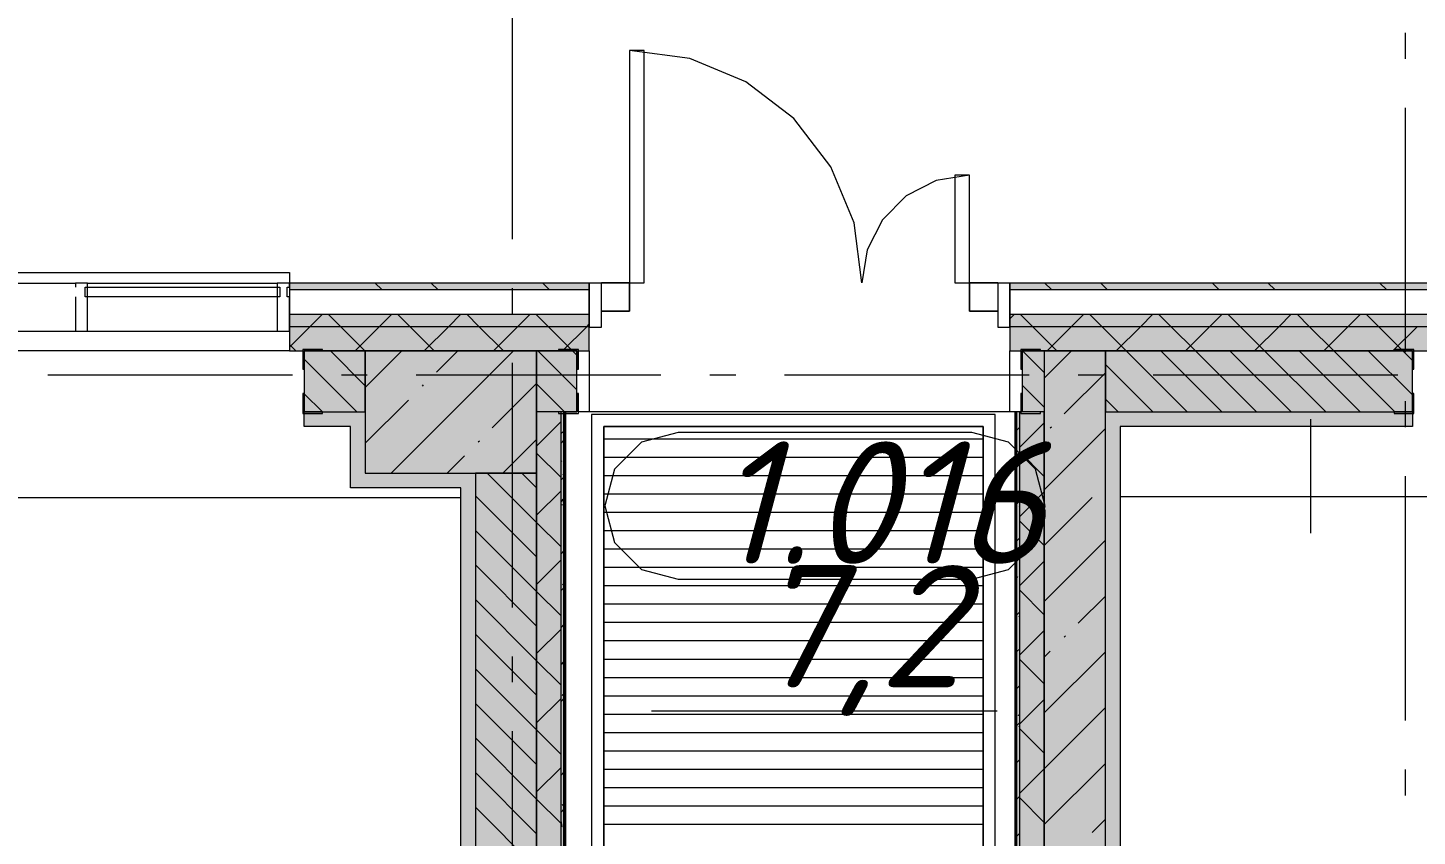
# Model space of a CAD drawing. Header units: millimetres. Extents: x -537608 to 253996, y -217170 to 186033.
# Drawn here: x -335456 to -329776, y -126384 to -123079 of the extents above; entities that cross this region are included whole.
import ezdxf

# ---------------------------------------------------------------- set-up
doc = ezdxf.new("R2010")
doc.units = ezdxf.units.MM
doc.layers.add('PDF _Геометрия', color=7, linetype='Continuous')
doc.layers.add('PDF _Текст', color=7, linetype='Continuous')
doc.layers.add('PDF _Сплошная заливка', color=7, linetype='Continuous', true_color=0xffffff)
doc.styles.add('PDF ISOCPEUR Italic', font='isocpeui.ttf')

msp = doc.modelspace()

# ---------------------------------------------------------------- hatches: boundary and pattern name
at = {"layer": 'PDF _Сплошная заливка', "transparency": 33554559}
h = msp.add_hatch(color=256, dxfattribs=at)
h.paths.add_polyline_path([(-333500.6785, -124149.6224), (-333373.1891, -124149.6224), (-333373.1891, -124122.6244), (-334386.1887, -124122.6244), (-334386.1887, -124149.6224), (-333922.3131, -124149.6224)], flags=0)
h.paths.add_polyline_path([(-340186.1972, -124149.6224), (-338986.1919, -124149.6224), (-338986.1919, -124122.6244), (-340186.1972, -124122.6244)], flags=0)
h.paths.add_polyline_path([(-336873.7558, -124149.6224), (-336086.1877, -124149.6224), (-336086.1877, -124122.6244), (-337286.193, -124122.6244), (-337286.193, -124149.6224)], flags=0)
h.paths.add_polyline_path([(-341933.3717, -124149.6224), (-341886.1961, -124149.6224), (-341886.1961, -124122.6244), (-342886.1919, -124122.6244), (-342886.1919, -124149.6224), (-342355.0063, -124149.6224)], flags=0)
h.paths.add_polyline_path([(-344884.8143, -124149.6224), (-344176.1907, -124149.6224), (-344176.1907, -124122.6244), (-345214.6986, -124122.6244), (-345214.6986, -124149.6224)], flags=0)
h.paths.add_polyline_path([(-346504.6974, -124149.6224), (-346504.6974, -124122.6244), (-356396.1983, -124122.6244), (-356396.1983, -124149.6224), (-346571.3529, -124149.6224)], flags=0)
h.paths.add_polyline_path([(-360416.204, -124149.6224), (-360416.204, -124122.6244), (-368503.2016, -124122.6244), (-368503.2016, -124149.6224), (-360906.9313, -124149.6224)], flags=0)
h = msp.add_hatch(color=256, dxfattribs=at)
h.paths.add_polyline_path([(-276766.1698, -124149.6224), (-276766.1698, -124122.6244), (-280081.5092, -124122.6244), (-280081.5092, -124149.6224), (-277423.2667, -124149.6224)], flags=0)
h.paths.add_polyline_path([(-281781.5102, -124149.6224), (-281781.5102, -124122.6244), (-282976.5099, -124122.6244), (-282976.5099, -124149.6224), (-282061.2479, -124149.6224)], flags=0)
h.paths.add_polyline_path([(-284676.511, -124149.6224), (-284676.511, -124122.6244), (-288766.5135, -124122.6244), (-288766.5135, -124149.6224), (-285012.6906, -124149.6224)], flags=0)
h.paths.add_polyline_path([(-290466.5125, -124149.6224), (-290466.5125, -124122.6244), (-317511.9667, -124122.6244), (-317511.9667, -124149.6224), (-290493.9411, -124149.6224)], flags=0)
h.paths.add_polyline_path([(-320851.6344, -124149.6224), (-319211.9699, -124149.6224), (-319211.9699, -124122.6244), (-321036.1857, -124122.6244), (-321036.1857, -124149.6224)], flags=0)
h.paths.add_polyline_path([(-322959.8077, -124149.6224), (-322736.1846, -124149.6224), (-322736.1846, -124122.6244), (-324536.1883, -124122.6244), (-324536.1883, -124149.6224), (-323803.077, -124149.6224)], flags=0)
h.paths.add_polyline_path([(-326236.1872, -124149.6224), (-326236.1872, -124122.6244), (-328036.1908, -124122.6244), (-328036.1908, -124149.6224), (-326332.885, -124149.6224)], flags=0)
h.paths.add_polyline_path([(-331441.1878, -124149.6224), (-329736.1897, -124149.6224), (-329736.1897, -124122.6244), (-331441.1878, -124122.6244)], flags=0)
h.paths.add_polyline_path([(-333161.192, -124149.6224), (-333161.192, -124122.6244), (-333373.1891, -124122.6244), (-333373.1891, -124149.6224)], flags=0)
h = msp.add_hatch(color=256, dxfattribs=at)
h.paths.add_polyline_path([(-333500.6785, -124299.6231), (-333373.1891, -124299.6231), (-333373.1891, -124249.6228), (-334386.1887, -124249.6228), (-334386.1887, -124299.6231), (-333922.3131, -124299.6231)], flags=0)
h.paths.add_polyline_path([(-336086.1877, -124299.6231), (-336086.1877, -124249.6228), (-337286.193, -124249.6228), (-337286.193, -124299.6231), (-336452.1211, -124299.6231)], flags=0)
h.paths.add_polyline_path([(-338986.1919, -124299.6231), (-338986.1919, -124249.6228), (-340186.1972, -124249.6228), (-340186.1972, -124299.6231), (-339825.1984, -124299.6231)], flags=0)
h.paths.add_polyline_path([(-341933.3717, -124299.6231), (-341886.1961, -124299.6231), (-341886.1961, -124249.6228), (-342886.1919, -124249.6228), (-342886.1919, -124299.6231), (-342355.0063, -124299.6231)], flags=0)
h.paths.add_polyline_path([(-344884.8143, -124299.6231), (-344176.1907, -124299.6231), (-344176.1907, -124249.6228), (-345214.6986, -124249.6228), (-345214.6986, -124299.6231)], flags=0)
h.paths.add_polyline_path([(-346571.3529, -124299.6231), (-346504.6974, -124299.6231), (-346504.6974, -124249.6228), (-356396.1983, -124249.6228), (-356396.1983, -124299.6231), (-347414.6222, -124299.6231)], flags=0)
h.paths.add_polyline_path([(-360906.9313, -124299.6231), (-360416.204, -124299.6231), (-360416.204, -124249.6228), (-368376.2031, -124249.6228), (-368376.2031, -124299.6231), (-361750.2006, -124299.6231)], flags=0)
h = msp.add_hatch(color=256, dxfattribs=at)
h.paths.add_polyline_path([(-277423.2667, -124299.6231), (-276766.1698, -124299.6231), (-276766.1698, -124249.6228), (-280081.5092, -124249.6228), (-280081.5092, -124299.6231), (-278266.536, -124299.6231)], flags=0)
h.paths.add_polyline_path([(-281781.5102, -124299.6231), (-281781.5102, -124249.6228), (-282976.5099, -124249.6228), (-282976.5099, -124299.6231), (-282061.2479, -124299.6231)], flags=0)
h.paths.add_polyline_path([(-284676.511, -124299.6231), (-284676.511, -124249.6228), (-288766.5135, -124249.6228), (-288766.5135, -124299.6231), (-285012.6906, -124299.6231)], flags=0)
h.paths.add_polyline_path([(-290493.9411, -124299.6231), (-290466.5125, -124299.6231), (-290466.5125, -124249.6228), (-317511.9667, -124249.6228), (-317511.9667, -124299.6231), (-290915.5758, -124299.6231)], flags=0)
h.paths.add_polyline_path([(-319211.9699, -124299.6231), (-319211.9699, -124249.6228), (-321036.1857, -124249.6228), (-321036.1857, -124299.6231), (-319586.7304, -124299.6231)], flags=0)
h.paths.add_polyline_path([(-326236.1872, -124299.6231), (-326236.1872, -124249.6228), (-328036.1908, -124249.6228), (-328036.1908, -124299.6231), (-326332.885, -124299.6231)], flags=0)
h.paths.add_polyline_path([(-322959.8077, -124299.6231), (-322736.1846, -124299.6231), (-322736.1846, -124249.6228), (-324536.1883, -124249.6228), (-324536.1883, -124299.6231), (-323803.077, -124299.6231)], flags=0)
h.paths.add_polyline_path([(-329736.1897, -124299.6231), (-329736.1897, -124249.6228), (-331441.1878, -124249.6228), (-331441.1878, -124299.6231), (-330127.5969, -124299.6231)], flags=0)
h.paths.add_polyline_path([(-333161.192, -124299.6231), (-333161.192, -124249.6228), (-333373.1891, -124249.6228), (-333373.1891, -124299.6231)], flags=0)
h = msp.add_hatch(color=256, dxfattribs=at)
h.paths.add_polyline_path([(-334343.9478, -124399.6235), (-333373.1891, -124399.6235), (-333373.1891, -124299.6231), (-334386.1887, -124299.6231), (-334386.1887, -124399.6235)], flags=0)
h.paths.add_polyline_path([(-336873.7558, -124399.6235), (-336086.1877, -124399.6235), (-336086.1877, -124299.6231), (-337286.193, -124299.6231), (-337286.193, -124399.6235)], flags=0)
h.paths.add_polyline_path([(-340186.1972, -124399.6235), (-338986.1919, -124399.6235), (-338986.1919, -124299.6231), (-340186.1972, -124299.6231), (-340186.1972, -124381.6032)], flags=0)
h.paths.add_polyline_path([(-342355.0063, -124399.6235), (-341886.1961, -124399.6235), (-341886.1961, -124299.6231), (-342886.1919, -124299.6231), (-342886.1919, -124399.6235)], flags=0)
h.paths.add_polyline_path([(-344884.8143, -124399.6235), (-344176.1907, -124399.6235), (-344176.1907, -124299.6231), (-345214.6986, -124299.6231), (-345214.6986, -124399.6235)], flags=0)
h.paths.add_polyline_path([(-346571.3529, -124399.6235), (-346504.6974, -124399.6235), (-346504.6974, -124299.6231), (-356396.1983, -124299.6231), (-356396.1983, -124399.6235), (-347414.6222, -124399.6235)], flags=0)
h.paths.add_polyline_path([(-360416.204, -124399.6235), (-360416.204, -124299.6231), (-368326.2029, -124299.6231), (-368326.2029, -124399.6235), (-360726.2037, -124399.6235)], flags=0)
h = msp.add_hatch(color=256, dxfattribs=at)
h.paths.add_polyline_path([(-276766.1698, -124399.6235), (-276766.1698, -124299.6231), (-280081.5092, -124299.6231), (-280081.5092, -124399.6235), (-277423.2667, -124399.6235)], flags=0)
h.paths.add_polyline_path([(-282482.8826, -124399.6235), (-281781.5102, -124399.6235), (-281781.5102, -124299.6231), (-282976.5099, -124299.6231), (-282976.5099, -124399.6235), (-282904.5172, -124399.6235)], flags=0)
h.paths.add_polyline_path([(-284676.511, -124399.6235), (-284676.511, -124299.6231), (-288766.5135, -124299.6231), (-288766.5135, -124399.6235), (-285012.6906, -124399.6235)], flags=0)
h.paths.add_polyline_path([(-290466.5125, -124399.6235), (-290466.5125, -124299.6231), (-317511.9667, -124299.6231), (-317511.9667, -124399.6235), (-290493.9411, -124399.6235)], flags=0)
h.paths.add_polyline_path([(-319211.9699, -124399.6235), (-319211.9699, -124299.6231), (-321036.1857, -124299.6231), (-321036.1857, -124399.6235), (-319586.7304, -124399.6235)], flags=0)
h.paths.add_polyline_path([(-323803.077, -124399.6235), (-322736.1846, -124399.6235), (-322736.1846, -124299.6231), (-324536.1883, -124299.6231), (-324536.1883, -124399.6235), (-324224.7117, -124399.6235)], flags=0)
h.paths.add_polyline_path([(-328036.1908, -124399.6235), (-326236.1872, -124399.6235), (-326236.1872, -124299.6231), (-328036.1908, -124299.6231)], flags=0)
h.paths.add_polyline_path([(-329736.1897, -124399.6235), (-329736.1897, -124299.6231), (-331441.1878, -124299.6231), (-331441.1878, -124399.6235), (-330127.5969, -124399.6235)], flags=0)
h.paths.add_polyline_path([(-333161.192, -124399.6235), (-333161.192, -124299.6231), (-333373.1891, -124299.6231), (-333373.1891, -124399.6235)], flags=0)
h = msp.add_hatch(color=256, dxfattribs=at)
h.paths.add_polyline_path([(-333264.1893, -124649.6246), (-333211.1922, -124649.6246), (-333211.1922, -124399.6235), (-333376.1946, -124399.6235), (-333376.1946, -124649.6246), (-333276.1942, -124649.6246)], flags=0)
h.paths.add_polyline_path([(-331301.1941, -124649.6246), (-331301.1941, -124399.6235), (-331391.1876, -124399.6235), (-331391.1876, -124649.6246)], flags=0)
h.paths.add_polyline_path([(-334076.1891, -124649.6246), (-334076.1891, -124399.6235), (-334325.8544, -124399.6235), (-334325.8544, -124649.6246)], flags=0)
h.paths.add_polyline_path([(-337225.85, -124649.6246), (-337126.194, -124649.6246), (-337126.194, -124399.6235), (-337225.85, -124399.6235)], flags=0)
h.paths.add_polyline_path([(-339045.8546, -124649.6246), (-339045.8546, -124399.6235), (-340125.8542, -124399.6235), (-340125.8542, -124649.6246), (-339825.1984, -124649.6246)], flags=0)
h.paths.add_polyline_path([(-336526.1914, -124649.6246), (-336145.8503, -124649.6246), (-336145.8503, -124399.6235), (-336526.1914, -124399.6235)], flags=0)
h.paths.add_polyline_path([(-342016.1915, -124649.6246), (-341945.8588, -124649.6246), (-341945.8588, -124399.6235), (-342016.1915, -124399.6235)], flags=0)
for points in [[(-333376.1946, -124899.6214), (-333376.1946, -124399.6235), (-334076.1891, -124399.6235), (-334076.1891, -124899.6214), (-333922.3131, -124899.6214)], [(-333376.1946, -128084.6251), (-333276.1942, -128084.6251), (-333276.1942, -124649.6246), (-333376.1946, -124649.6246), (-333376.1946, -127591.1851)], [(-333276.1942, -128084.6251), (-333264.1893, -128084.6251), (-333264.1893, -124649.6246), (-333276.1942, -124649.6246), (-333276.1942, -127591.1851)], [(-331413.1908, -128084.6251), (-331401.1859, -128084.6251), (-331401.1859, -124649.6246), (-331413.1908, -124649.6246), (-331413.1908, -125451.4624)], [(-331401.1859, -128084.6251), (-331301.1941, -128084.6251), (-331301.1941, -124649.6246), (-331401.1859, -124649.6246), (-331401.1859, -125451.4624)]]:
    msp.add_hatch(color=256, dxfattribs=at).paths.add_polyline_path(points)
h = msp.add_hatch(color=256, dxfattribs=at)
h.paths.add_polyline_path([(-316226.1833, -124649.6246), (-316226.1833, -124399.6235), (-317451.628, -124399.6235), (-317451.628, -124649.6246), (-316406.1833, -124649.6246)], flags=0)
h.paths.add_polyline_path([(-319876.1866, -124649.6246), (-319876.1866, -124399.6235), (-320036.1856, -124399.6235), (-320036.1856, -124649.6246)], flags=0)
h.paths.add_polyline_path([(-320096.1841, -124649.6246), (-320071.184, -124649.6246), (-320071.184, -124399.6235), (-320975.847, -124399.6235), (-320975.847, -124649.6246), (-320429.9997, -124649.6246)], flags=0)
h.paths.add_polyline_path([(-323876.1871, -124649.6246), (-323526.1855, -124649.6246), (-323526.1855, -124399.6235), (-324475.8495, -124399.6235), (-324475.8495, -124649.6246), (-323896.188, -124649.6246)], flags=0)
h.paths.add_polyline_path([(-322926.1872, -124649.6246), (-322795.8473, -124649.6246), (-322795.8473, -124399.6235), (-322926.1872, -124399.6235)], flags=0)
h.paths.add_polyline_path([(-327126.1885, -124649.6246), (-327126.1885, -124399.6235), (-327278.3206, -124399.6235), (-327278.3206, -124649.6246), (-327176.1543, -124649.6246)], flags=0)
h.paths.add_polyline_path([(-330970.8663, -124649.6246), (-329795.8524, -124649.6246), (-329795.8524, -124399.6235), (-331051.1886, -124399.6235), (-331051.1886, -124649.6246), (-330991.1901, -124649.6246)], flags=0)
h.paths.add_polyline_path([(-327975.8478, -124649.6246), (-327313.319, -124649.6246), (-327313.319, -124399.6235), (-327975.8478, -124399.6235)], flags=0)
h.paths.add_polyline_path([(-326526.1901, -124649.6246), (-326355.8484, -124649.6246), (-326355.8484, -124399.6235), (-326526.1901, -124399.6235)], flags=0)
h.paths.add_polyline_path([(-326295.8499, -124649.6246), (-326295.8499, -124399.6235), (-326320.85, -124399.6235), (-326320.85, -124649.6246)], flags=0)
at = {"layer": 'PDF _Сплошная заливка', "true_color": 0xff7d7d, "transparency": 33554559}
h = msp.add_hatch(color=11, dxfattribs=at)
h.paths.add_polyline_path([(-334076.1891, -124709.6231), (-334076.1891, -124649.6246), (-334325.8544, -124649.6246), (-334325.8544, -124709.6231), (-334136.1876, -124709.6231)], flags=0)
h.paths.add_polyline_path([(-336145.8503, -124709.6231), (-336145.8503, -124649.6246), (-336466.1928, -124649.6246), (-336466.1928, -124709.6231), (-336452.1211, -124709.6231)], flags=0)
for points in [[(-331051.1886, -130823.3903), (-330991.1901, -130823.3903), (-330991.1901, -124649.6246), (-331051.1886, -124649.6246), (-331051.1886, -128304.4246)], [(-333686.1943, -124959.6242), (-333626.1871, -124959.6242), (-333626.1871, -124899.6214), (-334076.1891, -124899.6214), (-334076.1891, -124959.6242), (-333922.3131, -124959.6242)]]:
    msp.add_hatch(color=11, dxfattribs=at).paths.add_polyline_path(points)
h = msp.add_hatch(color=11, dxfattribs=at)
h.paths.add_polyline_path([(-327398.322, -124709.6231), (-327338.3191, -124709.6231), (-327338.3191, -124649.6246), (-327975.8478, -124649.6246), (-327975.8478, -124709.6231)], flags=0)
h.paths.add_polyline_path([(-330991.1901, -124709.6231), (-329795.8524, -124709.6231), (-329795.8524, -124649.6246), (-330991.1901, -124649.6246)], flags=0)
at = {"layer": 'PDF _Сплошная заливка', "transparency": 33554559}
h = msp.add_hatch(color=256, dxfattribs=at)
h.paths.add_polyline_path([(-333376.1946, -142299.6294), (-333376.1946, -139399.9762), (-333626.1871, -139399.9762), (-333626.1871, -142299.6294)], flags=0)
h.paths.add_polyline_path([(-333626.1871, -138899.9761), (-333376.1946, -138899.9761), (-333376.1946, -136049.9743), (-333626.1871, -136049.9743), (-333626.1871, -138229.9766)], flags=0)
h.paths.add_polyline_path([(-333626.1871, -135549.9742), (-333376.1946, -135549.9742), (-333376.1946, -135349.6267), (-333626.1871, -135349.6267), (-333626.1871, -135436.83)], flags=0)
h.paths.add_polyline_path([(-333376.1946, -133399.6267), (-333376.1946, -130899.6264), (-333626.1871, -130899.6264), (-333626.1871, -133399.6267)], flags=0)
h.paths.add_polyline_path([(-333626.1871, -130399.6242), (-333376.1946, -130399.6242), (-333376.1946, -127899.626), (-333626.1871, -127899.626), (-333626.1871, -129730.9078)], flags=0)
h.paths.add_polyline_path([(-333626.1871, -127399.6238), (-333376.1946, -127399.6238), (-333376.1946, -124899.6214), (-333626.1871, -124899.6214), (-333626.1871, -126877.9457)], flags=0)

# ---------------------------------------------------------------- linework, layer by layer
at = {"layer": 'PDF _Геометрия', "color": 253, "lineweight": 9, "true_color": 0xaaaaaa}
for p, q in [((-333476.1951, -122942.9989), (-333476.1951, -123942.999)), ((-329826.1876, -123099.9536), (-329826.1876, -123205.7885)), ((-329826.1876, -123405.7894), (-329826.1876, -124405.7895)), ((-336086.1877, -124079.6212), (-334386.1887, -124079.6212)), ((-334386.1887, -124079.6212), (-334386.1887, -124122.6244)), ((-333476.1951, -124142.9999), (-333476.1951, -124248.8348)), ((-335221.1907, -124177.6237), (-335211.1924, -124177.6237)), ((-334436.189, -124177.6237), (-334426.1907, -124177.6237)), ((-334396.1871, -124177.6237), (-334386.1887, -124177.6237)), ((-333476.1951, -124448.8314), (-333476.1951, -125448.8316)), ((-334373.7877, -124499.6239), (-335373.7922, -124499.6239)), ((-334067.9562, -124499.6239), (-334173.7868, -124499.6239)), ((-332867.9509, -124499.6239), (-333867.9553, -124499.6239)), ((-332562.1194, -124499.6239), (-332667.9501, -124499.6239)), ((-331362.1227, -124499.6239), (-332362.1185, -124499.6239)), ((-331056.2869, -124499.6239), (-331162.1218, -124499.6239)), ((-329856.2858, -124499.6239), (-330856.286, -124499.6239)), ((-331501.1863, -124659.6229), (-333151.1936, -124659.6229)), ((-333151.1936, -124659.6229), (-333151.1936, -127959.6246)), ((-331501.1863, -127959.6246), (-331501.1863, -124659.6229)), ((-329826.1876, -124605.7904), (-329826.1876, -124711.621)), ((-333101.1934, -127909.6244), (-333101.1934, -124709.6231)), ((-333101.1934, -124709.6231), (-331551.1866, -124709.6231)), ((-331551.1866, -124709.6231), (-333101.1934, -124709.6231)), ((-333101.1934, -124709.6231), (-333101.1934, -127909.6244)), ((-331551.1866, -124709.6231), (-331551.1866, -127909.6244)), ((-331551.1866, -127909.6244), (-331551.1866, -124709.6231)), ((-333101.1934, -124759.6233), (-331551.1866, -124759.6233)), ((-332947.1796, -124773.5831), (-333056.989, -124883.3881)), ((-332797.179, -124733.3874), (-332947.1796, -124773.5831)), ((-331597.1737, -124733.3874), (-332797.179, -124733.3874)), ((-331447.173, -124773.5831), (-331597.1737, -124733.3874)), ((-331337.3723, -124883.3881), (-331447.173, -124773.5831)), ((-333101.1934, -124834.6237), (-331551.1866, -124834.6237)), ((-333056.989, -124883.3881), (-333097.1803, -125033.3888)), ((-331297.181, -125033.3888), (-331337.3723, -124883.3881)), ((-333101.1934, -124909.624), (-331551.1866, -124909.624)), ((-329826.1876, -124911.6219), (-329826.1876, -125911.6221)), ((-333101.1934, -124984.6243), (-331551.1866, -124984.6243)), ((-333097.1803, -125033.3888), (-333056.989, -125183.3894)), ((-331337.3723, -125183.3894), (-331297.181, -125033.3888)), ((-333101.1934, -125059.6247), (-331551.1866, -125059.6247)), ((-333101.1934, -125134.625), (-331551.1866, -125134.625)), ((-333101.1934, -125209.6254), (-331551.1866, -125209.6254)), ((-333056.989, -125183.3894), (-332947.1796, -125293.1944)), ((-331447.173, -125293.1944), (-331337.3723, -125183.3894)), ((-333101.1934, -125284.6257), (-331551.1866, -125284.6257)), ((-332947.1796, -125293.1944), (-332797.179, -125333.3901)), ((-332797.179, -125333.3901), (-331597.1737, -125333.3901)), ((-331597.1737, -125333.3901), (-331447.173, -125293.1944)), ((-333101.1934, -125359.6217), (-331551.1866, -125359.6217)), ((-333101.1934, -125434.6221), (-331551.1866, -125434.6221)), ((-333101.1934, -125509.6224), (-331551.1866, -125509.6224)), ((-333101.1934, -125584.6227), (-331551.1866, -125584.6227)), ((-333476.1951, -125648.8324), (-333476.1951, -125754.6674)), ((-333101.1934, -125659.6231), (-331551.1866, -125659.6231)), ((-333101.1934, -125734.6234), (-331551.1866, -125734.6234)), ((-333101.1934, -125809.6237), (-331551.1866, -125809.6237)), ((-333101.1934, -125884.624), (-331551.1866, -125884.624)), ((-332906.2132, -125871.4221), (-331493.3065, -125871.4221)), ((-333476.1951, -125954.6683), (-333476.1951, -126954.6684)), ((-333101.1934, -125959.6244), (-331551.1866, -125959.6244)), ((-333101.1934, -126034.6247), (-331551.1866, -126034.6247)), ((-333101.1934, -126109.625), (-331551.1866, -126109.625)), ((-329826.1876, -126111.623), (-329826.1876, -126217.4579)), ((-333101.1934, -126184.6253), (-331551.1866, -126184.6253)), ((-333101.1934, -126259.6257), (-331551.1866, -126259.6257)), ((-333101.1934, -126334.626), (-331551.1866, -126334.626))]:
    msp.add_line(p, q, dxfattribs=at)
at = {"layer": 'PDF _Геометрия', "lineweight": 9}
for p, q in [((-332750.3135, -123204.4924), (-332996.1895, -123172.1206)), ((-332996.1895, -123172.1206), (-332996.1895, -124122.1248)), ((-332936.191, -123172.1206), (-332996.1895, -123172.1206)), ((-332996.1895, -123172.1206), (-332996.1895, -124122.1248)), ((-332936.191, -124122.1248), (-332936.191, -123172.1206)), ((-332521.1874, -123299.399), (-332750.3135, -123204.4924)), ((-332324.4418, -123450.3728), (-332521.1874, -123299.399)), ((-332173.468, -123647.1227), (-332324.4418, -123450.3728)), ((-332078.5571, -123876.2445), (-332173.468, -123647.1227)), ((-331606.1903, -123682.1212), (-331742.1537, -123703.6593)), ((-331606.1903, -123682.1212), (-331666.1888, -123682.1212)), ((-331666.1888, -123682.1212), (-331666.1888, -124122.1248)), ((-331606.1903, -124122.1248), (-331606.1903, -123682.1212)), ((-331606.1903, -124122.1248), (-331606.1903, -123682.1212)), ((-331742.1537, -123703.6593), (-331864.8118, -123766.1553)), ((-331864.8118, -123766.1553), (-331962.1598, -123863.499)), ((-331962.1598, -123863.499), (-332024.6557, -123986.1571)), ((-332046.1939, -124122.1248), (-332078.5571, -123876.2445)), ((-332024.6557, -123986.1571), (-332046.1939, -124122.1248)), ((-336036.1961, -124122.6244), (-335261.1927, -124122.6244)), ((-335211.1924, -124122.6244), (-335261.1927, -124122.6244)), ((-335261.1927, -124122.6244), (-335261.1927, -124139.624)), ((-335221.1907, -124179.6217), (-335221.1907, -124139.624)), ((-335221.1907, -124139.624), (-335211.1924, -124139.624)), ((-335211.1924, -124122.6244), (-334436.189, -124122.6244)), ((-335211.1924, -124139.624), (-335211.1924, -124122.6244)), ((-335211.1924, -124179.6217), (-335211.1924, -124139.624)), ((-335211.1924, -124139.624), (-334436.189, -124139.624)), ((-334386.1887, -124122.6244), (-334436.189, -124122.6244)), ((-334436.189, -124122.6244), (-334436.189, -124139.624)), ((-334436.189, -124139.624), (-334436.189, -124179.6217)), ((-334436.189, -124139.624), (-334426.1907, -124139.624)), ((-334426.1907, -124139.624), (-334426.1907, -124179.6217)), ((-334396.1871, -124179.6217), (-334396.1871, -124139.624)), ((-334396.1871, -124139.624), (-334386.1887, -124139.624)), ((-334386.1887, -124139.624), (-334386.1887, -124122.6244)), ((-333373.1891, -124122.6244), (-334386.1887, -124122.6244)), ((-334386.1887, -124122.6244), (-334386.1887, -124149.6224)), ((-333161.192, -124122.6244), (-333373.1891, -124122.6244)), ((-333111.1918, -124122.6244), (-333161.192, -124122.6244)), ((-333161.192, -124122.6244), (-333161.192, -124302.6242)), ((-333161.192, -124149.6224), (-333161.192, -124122.6244)), ((-332996.1895, -124122.1248), (-333111.1918, -124122.1248)), ((-333111.1918, -124122.1248), (-332996.1895, -124122.1248)), ((-333111.1918, -124302.6242), (-333111.1918, -124122.6244)), ((-332996.1895, -124122.1248), (-332996.1895, -124237.1227)), ((-332996.1895, -124237.1227), (-332996.1895, -124122.1248)), ((-332996.1895, -124122.1248), (-332936.191, -124122.1248)), ((-331666.1888, -124122.1248), (-331606.1903, -124122.1248)), ((-331606.1903, -124122.1248), (-331606.1903, -124237.1227)), ((-331606.1903, -124237.1227), (-331606.1903, -124122.1248)), ((-331606.1903, -124122.1248), (-331491.188, -124122.1248)), ((-331491.188, -124122.1248), (-331606.1903, -124122.1248)), ((-331441.1878, -124122.6244), (-331491.188, -124122.6244)), ((-331491.188, -124122.6244), (-331491.188, -124302.6242)), ((-331441.1878, -124302.6242), (-331441.1878, -124122.6244)), ((-329736.1897, -124122.6244), (-331441.1878, -124122.6244)), ((-331441.1878, -124122.6244), (-331441.1878, -124149.6224)), ((-335261.1927, -124179.6217), (-335261.1927, -124319.624)), ((-335211.1924, -124179.6217), (-335221.1907, -124179.6217)), ((-334436.189, -124179.6217), (-335211.1924, -124179.6217)), ((-335211.1924, -124319.624), (-335211.1924, -124179.6217)), ((-334426.1907, -124179.6217), (-334436.189, -124179.6217)), ((-334436.189, -124179.6217), (-334436.189, -124319.624)), ((-334386.1887, -124179.6217), (-334396.1871, -124179.6217)), ((-334386.1887, -124149.6224), (-334386.1887, -124249.6228)), ((-334386.1887, -124149.6224), (-333373.1891, -124149.6224)), ((-334386.1887, -124319.624), (-334386.1887, -124179.6217)), ((-333373.1891, -124149.6224), (-333161.192, -124149.6224)), ((-333161.192, -124249.6228), (-333161.192, -124149.6224)), ((-331441.1878, -124149.6224), (-331441.1878, -124249.6228)), ((-331441.1878, -124149.6224), (-329736.1897, -124149.6224)), ((-334386.1887, -124249.6228), (-334386.1887, -124299.6231)), ((-334386.1887, -124249.6228), (-333373.1891, -124249.6228)), ((-334300.949, -124299.6231), (-334250.9487, -124249.6228)), ((-334177.5072, -124299.6231), (-334227.5074, -124249.6228)), ((-334018.111, -124299.6231), (-333968.1108, -124249.6228)), ((-333894.6606, -124299.6231), (-333944.6608, -124249.6228)), ((-333735.2644, -124299.6231), (-333685.2642, -124249.6228)), ((-333611.8226, -124299.6231), (-333661.8228, -124249.6228)), ((-333452.4179, -124299.6231), (-333402.4176, -124249.6228)), ((-333373.1891, -124255.41), (-333378.9763, -124249.6228)), ((-333373.1891, -124249.6228), (-333161.192, -124249.6228)), ((-333328.9761, -124299.6231), (-333373.1891, -124255.41)), ((-333161.192, -124299.6231), (-333161.192, -124249.6228)), ((-332996.1895, -124237.1227), (-333111.1918, -124237.1227)), ((-333111.1918, -124237.1227), (-332996.1895, -124237.1227)), ((-331606.1903, -124237.1227), (-331491.188, -124237.1227)), ((-331491.188, -124237.1227), (-331606.1903, -124237.1227)), ((-331441.1878, -124268.2932), (-331422.526, -124249.6228)), ((-331441.1878, -124249.6228), (-331441.1878, -124299.6231)), ((-331441.1878, -124249.6228), (-329736.1897, -124249.6228)), ((-331349.0757, -124299.6231), (-331399.076, -124249.6228)), ((-331189.6796, -124299.6231), (-331139.6794, -124249.6228)), ((-331066.2378, -124299.6231), (-331116.238, -124249.6228)), ((-330906.8374, -124299.6231), (-330856.8372, -124249.6228)), ((-330783.3955, -124299.6231), (-330833.3957, -124249.6228)), ((-330623.995, -124299.6231), (-330573.9948, -124249.6228)), ((-330500.549, -124299.6231), (-330550.5492, -124249.6228)), ((-330341.1485, -124299.6231), (-330291.1526, -124249.6228)), ((-330217.7067, -124299.6231), (-330267.7069, -124249.6228)), ((-330058.3062, -124299.6231), (-330008.306, -124249.6228)), ((-329934.8644, -124299.6231), (-329984.8646, -124249.6228)), ((-334386.1887, -124384.8628), (-334300.949, -124299.6231)), ((-334386.1887, -124299.6231), (-334386.1887, -124399.6235)), ((-334386.1887, -124299.6231), (-333373.1891, -124299.6231)), ((-334077.5067, -124399.6235), (-334177.5072, -124299.6231)), ((-334118.1115, -124399.6235), (-334018.111, -124299.6231)), ((-333794.6688, -124399.6235), (-333894.6606, -124299.6231)), ((-333835.2648, -124399.6235), (-333735.2644, -124299.6231)), ((-333511.8222, -124399.6235), (-333611.8226, -124299.6231)), ((-333552.4183, -124399.6235), (-333452.4179, -124299.6231)), ((-333373.1891, -124299.6231), (-333161.192, -124299.6231)), ((-333228.9756, -124399.6235), (-333328.9761, -124299.6231)), ((-333269.5803, -124399.6235), (-333169.5799, -124299.6231)), ((-333169.5799, -124299.6231), (-333161.192, -124291.2351)), ((-333161.192, -124399.6235), (-333161.192, -124299.6231)), ((-333161.192, -124302.6242), (-333111.1918, -124302.6242)), ((-331491.188, -124302.6242), (-331441.1878, -124302.6242)), ((-331441.1878, -124299.6231), (-331441.1878, -124399.6235)), ((-331441.1878, -124299.6231), (-329736.1897, -124299.6231)), ((-331249.0753, -124399.6235), (-331349.0757, -124299.6231)), ((-331289.6801, -124399.6235), (-331189.6796, -124299.6231)), ((-330966.2374, -124399.6235), (-331066.2378, -124299.6231)), ((-331006.8378, -124399.6235), (-330906.8374, -124299.6231)), ((-330683.3951, -124399.6235), (-330783.3955, -124299.6231)), ((-330723.9955, -124399.6235), (-330623.995, -124299.6231)), ((-330400.5528, -124399.6235), (-330500.549, -124299.6231)), ((-330441.149, -124399.6235), (-330341.1485, -124299.6231)), ((-330117.7062, -124399.6235), (-330217.7067, -124299.6231)), ((-330158.3066, -124399.6235), (-330058.3062, -124299.6231)), ((-329834.8639, -124399.6235), (-329934.8644, -124299.6231)), ((-329875.4644, -124399.6235), (-329775.4639, -124299.6231)), ((-336036.1961, -124319.624), (-335261.1927, -124319.624)), ((-335261.1927, -124319.624), (-335211.1924, -124319.624)), ((-335211.1924, -124319.624), (-334436.189, -124319.624)), ((-334436.189, -124319.624), (-334386.1887, -124319.624)), ((-334360.3533, -124399.6235), (-334386.1887, -124373.7837)), ((-334386.1887, -124399.6235), (-333373.1891, -124399.6235)), ((-334076.1891, -124399.6235), (-334325.8544, -124399.6235)), ((-334325.8544, -124399.6235), (-334325.8544, -124649.6246)), ((-334076.1891, -124542.3601), (-334218.93, -124399.6235)), ((-334076.1891, -124400.9411), (-334077.5067, -124399.6235)), ((-334076.1891, -124549.4174), (-333926.3951, -124399.6235)), ((-334076.1891, -124649.6246), (-334076.1891, -124399.6235)), ((-333376.1946, -124399.6235), (-334076.1891, -124399.6235)), ((-334076.1891, -124399.6235), (-334076.1891, -124649.6246)), ((-333970.2035, -124899.6214), (-333470.2013, -124399.6235)), ((-333785.3766, -124486.7019), (-333698.2939, -124399.6235)), ((-333211.1922, -124399.6235), (-333376.1946, -124399.6235)), ((-333376.1946, -124399.6235), (-333376.1946, -124649.6246)), ((-333376.1946, -124649.6246), (-333376.1946, -124399.6235)), ((-333373.1891, -124399.6235), (-333161.192, -124399.6235)), ((-333211.1922, -124558.8345), (-333370.3989, -124399.6235)), ((-333211.1922, -124417.4112), (-333228.9756, -124399.6235)), ((-333211.1922, -124649.6246), (-333211.1922, -124399.6235)), ((-333161.192, -124399.6235), (-333161.192, -124649.6246)), ((-331441.1878, -124649.6246), (-331441.1878, -124399.6235)), ((-331441.1878, -124399.6235), (-329736.1897, -124399.6235)), ((-331301.1941, -124399.6235), (-331391.1876, -124399.6235)), ((-331391.1876, -124399.6235), (-331391.1876, -124649.6246)), ((-331301.1941, -124488.9323), (-331390.4987, -124399.6235)), ((-331301.1941, -124511.5986), (-331189.2146, -124399.6235)), ((-331051.1886, -124399.6235), (-331301.1941, -124399.6235)), ((-331051.1886, -124399.6235), (-331301.1941, -124399.6235)), ((-331301.1941, -124399.6235), (-331301.1941, -124649.6246)), ((-329795.8524, -124399.6235), (-331051.1886, -124399.6235)), ((-331051.1886, -124649.6246), (-331051.1886, -124399.6235)), ((-331051.1886, -124399.6235), (-331051.1886, -124649.6246)), ((-330716.2363, -124649.6246), (-330966.2374, -124399.6235)), ((-330574.813, -124649.6246), (-330824.8141, -124399.6235)), ((-330433.394, -124649.6246), (-330683.3951, -124399.6235)), ((-330291.9707, -124649.6246), (-330541.9718, -124399.6235)), ((-330150.5517, -124649.6246), (-330400.5528, -124399.6235)), ((-330009.1284, -124649.6246), (-330259.1295, -124399.6235)), ((-329867.7095, -124649.6246), (-330117.7062, -124399.6235)), ((-329795.8524, -124580.0583), (-329976.2872, -124399.6235)), ((-329795.8524, -124438.6393), (-329834.8639, -124399.6235)), ((-329795.8524, -124649.6246), (-329795.8524, -124399.6235)), ((-334110.3522, -124649.6246), (-334325.8544, -124434.1224)), ((-331219.2699, -124657.7757), (-331051.1886, -124489.6988)), ((-330857.6595, -124649.6246), (-331051.1886, -124456.0912)), ((-333842.4041, -124543.7251), (-333837.659, -124538.9842)), ((-333557.2754, -124714.7988), (-333376.1946, -124533.7138)), ((-333259.005, -124652.4406), (-333376.1946, -124535.2554)), ((-331301.1941, -124630.3556), (-331391.1876, -124540.3535)), ((-334251.7755, -124649.6246), (-334325.8544, -124575.5414)), ((-334076.1891, -124777.5187), (-333899.4229, -124600.7482)), ((-330999.0785, -124649.6246), (-331051.1886, -124597.5145)), ((-334325.8544, -124649.6246), (-334076.1891, -124649.6246)), ((-334325.8544, -124709.6231), (-334325.8544, -124649.6246)), ((-334325.8544, -124649.6246), (-334076.1891, -124649.6246)), ((-334076.1891, -124649.6246), (-334076.1891, -124899.6214)), ((-334076.1891, -124649.6246), (-334076.1891, -124709.6231)), ((-333376.1946, -124649.6246), (-333376.1946, -128084.6251)), ((-333276.1942, -124649.6246), (-333376.1946, -124649.6246)), ((-333376.1946, -124899.6214), (-333376.1946, -124649.6246)), ((-333276.1942, -128084.6251), (-333276.1942, -124649.6246)), ((-333264.1893, -124649.6246), (-333276.1942, -124649.6246)), ((-333260.1934, -124649.6246), (-333264.1893, -124649.6246)), ((-333264.1893, -128084.6251), (-333264.1893, -124649.6246)), ((-333260.1934, -124649.6246), (-333256.1889, -124649.6246)), ((-333260.1934, -128084.6251), (-333260.1934, -124649.6246)), ((-333256.1889, -124649.6246), (-333211.1922, -124649.6246)), ((-333256.1889, -128084.6251), (-333256.1889, -124649.6246)), ((-333161.192, -124649.6246), (-333205.1897, -124649.6246)), ((-331421.1911, -124649.6246), (-331441.1878, -124649.6246)), ((-331417.1867, -124649.6246), (-331421.1911, -124649.6246)), ((-331421.1911, -124649.6246), (-331421.1911, -128084.6251)), ((-331413.1908, -124649.6246), (-331417.1867, -124649.6246)), ((-331417.1867, -128084.6251), (-331417.1867, -124649.6246)), ((-331401.1859, -124649.6246), (-331413.1908, -124649.6246)), ((-331413.1908, -128084.6251), (-331413.1908, -124649.6246)), ((-331391.1876, -124649.6246), (-331401.1859, -124649.6246)), ((-331401.1859, -124861.7552), (-331401.1859, -124649.6246)), ((-331301.1941, -124649.6246), (-331391.1876, -124649.6246)), ((-331301.1941, -124649.6246), (-331301.1941, -124861.7552)), ((-331301.1941, -124861.7552), (-331301.1941, -124649.6246)), ((-331051.1886, -130823.3903), (-331051.1886, -124649.6246)), ((-331051.1886, -124649.6246), (-330991.1901, -124649.6246)), ((-331051.1886, -130823.3903), (-331051.1886, -124649.6246)), ((-331051.1886, -124649.6246), (-330991.1901, -124649.6246)), ((-330991.1901, -124649.6246), (-329795.8524, -124649.6246)), ((-330991.1901, -124649.6246), (-329795.8524, -124649.6246)), ((-329795.8524, -124649.6246), (-329795.8524, -124709.6231)), ((-334136.1876, -124709.6231), (-334325.8544, -124709.6231)), ((-334136.1876, -124959.6242), (-334136.1876, -124709.6231)), ((-334076.1891, -124709.6231), (-334076.1891, -124899.6214)), ((-333376.1946, -124789.0801), (-333276.1942, -124689.0796)), ((-333267.1001, -124703.7412), (-333264.1893, -124705.5928)), ((-331413.1908, -124724.1771), (-331401.1859, -124712.1808)), ((-331401.1859, -124793.9759), (-331301.1941, -124693.9754)), ((-331276.2887, -124714.7988), (-331271.5522, -124710.058)), ((-329795.8524, -124709.6231), (-330991.1901, -124709.6231)), ((-330991.1901, -124709.6231), (-330991.1901, -130823.3903)), ((-330212.897, -124679.6238), (-330212.897, -125145.773)), ((-333614.3028, -124771.8263), (-333609.5577, -124767.0812)), ((-333514.0009, -124899.6214), (-333376.1946, -124761.8107)), ((-333276.1942, -124776.7608), (-333264.1893, -124764.7603)), ((-333273.6193, -124734.5415), (-333268.3057, -124730.4594)), ((-331301.1941, -124967.7968), (-331051.1886, -124717.7958)), ((-333742.1022, -124899.6214), (-333671.3303, -124828.8495)), ((-333276.1942, -124918.098), (-333376.1946, -124818.0976)), ((-331402.9513, -124827.0711), (-331401.1859, -124826.8386)), ((-331301.1941, -124913.1979), (-331401.1859, -124813.1975)), ((-333276.1942, -124851.5717), (-333272.6289, -124848.8375)), ((-331413.1908, -124875.1423), (-331401.1859, -124863.1417)), ((-331401.1859, -128084.6251), (-331401.1859, -124861.7552)), ((-331301.1941, -124861.7552), (-331301.1941, -128084.6251)), ((-331301.1941, -128084.6251), (-331301.1941, -124861.7552)), ((-334076.1891, -124899.6214), (-333376.1946, -124899.6214)), ((-334076.1891, -124899.6214), (-333626.1871, -124899.6214)), ((-333376.1946, -124899.6214), (-333626.1871, -124899.6214)), ((-333626.1871, -124899.6214), (-333626.1871, -124959.6242)), ((-333626.1871, -124899.6214), (-333626.1871, -124959.6242)), ((-333376.1946, -125100.9399), (-333577.5045, -124899.6214)), ((-333376.1946, -124959.5166), (-333436.0898, -124899.6214)), ((-333376.1946, -127399.6238), (-333376.1946, -124899.6214)), ((-333276.1942, -124927.7218), (-333264.1893, -124915.7212)), ((-333268.8138, -124903.6646), (-333264.1893, -124907.8973)), ((-334076.1891, -124959.6242), (-334136.1876, -124959.6242)), ((-333686.1943, -124959.6242), (-334076.1891, -124959.6242)), ((-333686.1943, -127339.6253), (-333686.1943, -124959.6242)), ((-333626.1871, -124959.6242), (-333626.1871, -127399.6238)), ((-333626.1871, -124959.6242), (-333626.1871, -127399.6238)), ((-333376.1946, -125242.3632), (-333626.1871, -124992.3621)), ((-333376.1946, -125071.9223), (-333276.1942, -124971.9219)), ((-331401.1859, -125076.8182), (-331301.1941, -124976.8177)), ((-331301.1941, -125195.8938), (-331105.2149, -124999.9232)), ((-333276.1942, -125016.8282), (-333267.5135, -125006.4898)), ((-333276.1942, -125027.6619), (-333264.1893, -125028.7082)), ((-333264.1893, -125024.187), (-333267.4532, -125006.5156)), ((-331413.1908, -125025.9137), (-331401.1859, -125013.9175)), ((-331403.4336, -125033.5825), (-331401.1859, -125035.6365)), ((-333276.1942, -125200.9403), (-333376.1946, -125100.9399)), ((-331301.1941, -125196.0402), (-331401.1859, -125096.0397)), ((-333376.1946, -125383.7821), (-333626.1871, -125133.781)), ((-331413.1908, -125176.8789), (-331401.1859, -125164.8783)), ((-333276.1942, -125229.4583), (-333264.1893, -125217.4578)), ((-331301.1941, -125423.9951), (-331051.1886, -125173.994)), ((-333376.1946, -125525.2054), (-333626.1871, -125275.2043)), ((-333376.1946, -125354.7647), (-333276.1942, -125254.7642)), ((-331401.1859, -125359.6648), (-331301.1941, -125259.6643)), ((-331413.1908, -125327.6503), (-331408.394, -125322.8535)), ((-331413.1908, -125340.1676), (-331411.2359, -125339.9092)), ((-333276.1942, -125483.7826), (-333376.1946, -125383.7821)), ((-333276.1942, -125380.2341), (-333264.1893, -125368.2335)), ((-333269.8559, -125353.9594), (-333264.9127, -125358.4892)), ((-331301.1941, -125478.8825), (-331401.1859, -125378.882)), ((-333376.1946, -125666.6245), (-333626.1871, -125416.6234)), ((-331162.2424, -125513.1446), (-331051.1886, -125402.0909)), ((-331413.1908, -125478.6155), (-331401.1859, -125466.615)), ((-331404.4756, -125483.8773), (-331401.1859, -125486.8871)), ((-333376.1946, -125808.0477), (-333626.1871, -125558.0466)), ((-333376.1946, -125637.6069), (-333276.1942, -125537.6064)), ((-333276.1942, -125531.195), (-333264.1893, -125519.1944)), ((-331401.1859, -125642.507), (-331301.1941, -125542.5066)), ((-331219.2699, -125570.1677), (-331214.5247, -125565.427)), ((-331413.1908, -125629.3913), (-331401.1859, -125617.3907)), ((-333276.1942, -125766.6249), (-333376.1946, -125666.6245)), ((-333276.1942, -125681.9707), (-333264.1893, -125669.9701)), ((-333272.7667, -125675.9769), (-333264.1893, -125672.6871)), ((-333264.1893, -125681.7597), (-333272.7667, -125675.9769)), ((-331301.1941, -125761.7247), (-331401.1859, -125661.7243)), ((-331301.1941, -125652.092), (-331276.2887, -125627.1952)), ((-331301.1941, -125880.1932), (-331051.1886, -125630.1921)), ((-333376.1946, -125949.4667), (-333626.1871, -125699.4699)), ((-331413.1908, -125780.3521), (-331401.1859, -125768.3515)), ((-333376.1946, -126090.89), (-333626.1871, -125840.8889)), ((-333376.1946, -125920.4492), (-333276.1942, -125820.4488)), ((-333276.1942, -125832.9316), (-333264.1893, -125820.931)), ((-333270.9066, -125804.2499), (-333265.9633, -125808.7797)), ((-331401.1859, -125925.3493), (-331301.1941, -125825.3489)), ((-331409.1518, -125887.3798), (-331403.5025, -125890.9839)), ((-331301.1941, -126108.2902), (-331051.1886, -125858.2891)), ((-333276.1942, -126049.4672), (-333376.1946, -125949.4667)), ((-331413.1908, -125931.1278), (-331401.1859, -125919.1272)), ((-331405.5262, -125934.1678), (-331401.1859, -125938.1422)), ((-331301.1941, -126044.5714), (-331401.1859, -125944.5709)), ((-333376.1946, -126232.309), (-333626.1871, -125982.3122)), ((-333267.9354, -125968.1587), (-333264.1893, -125967.6678)), ((-331413.1908, -126082.0887), (-331401.1859, -126070.0882)), ((-333376.1946, -126373.7323), (-333626.1871, -126123.7312)), ((-333376.1946, -126203.2914), (-333276.1942, -126103.291)), ((-333276.1942, -126134.6682), (-333264.1893, -126122.6676)), ((-331403.425, -126116.8547), (-331401.1859, -126118.2799)), ((-331401.1859, -126208.1916), (-331301.1941, -126108.1911)), ((-331301.1941, -126336.3871), (-331051.1886, -126086.3903)), ((-333276.1942, -126332.3094), (-333376.1946, -126232.309)), ((-331413.1908, -126232.8645), (-331401.1859, -126220.8639)), ((-331301.1941, -126327.4136), (-331401.1859, -126227.4131)), ((-333376.1946, -126515.1556), (-333626.1871, -126265.1545)), ((-333276.1942, -126285.4439), (-333264.1893, -126273.4433)), ((-333271.9572, -126254.5447), (-333267.014, -126259.0745)), ((-331401.6337, -126305.6214), (-331401.1859, -126305.4492)), ((-331401.1859, -126305.9228), (-331401.6337, -126305.6214)), ((-333276.1942, -126321.9494), (-333275.8755, -126321.5705)), ((-333276.1942, -126343.4747), (-333271.7591, -126343.8622)), ((-333271.6988, -126343.888), (-333275.8067, -126321.5963)), ((-331105.2149, -126368.5135), (-331051.1886, -126314.4872)), ((-331413.1908, -126383.8253), (-331401.1859, -126371.8247))]:
    msp.add_line(p, q, dxfattribs=at)
at = {"layer": 'PDF _Геометрия', "color": 8, "lineweight": 9, "true_color": 0x787878}
for p, q in [((-334008.4055, -124149.6224), (-334035.4035, -124122.6244)), ((-333780.3043, -124149.6224), (-333807.3023, -124122.6244)), ((-333324.1104, -124149.6224), (-333351.1084, -124122.6244)), ((-331271.2249, -124149.6224), (-331298.223, -124122.6244)), ((-331043.1237, -124149.6224), (-331070.1217, -124122.6244)), ((-330586.9255, -124149.6224), (-330613.9235, -124122.6244)), ((-330358.8285, -124149.6224), (-330385.8266, -124122.6244)), ((-329902.6304, -124149.6224), (-329929.6284, -124122.6244))]:
    msp.add_line(p, q, dxfattribs=at)
at = {"layer": 'PDF _Геометрия', "color": 9, "lineweight": 9, "true_color": 0xc0c0c0}
for p, q in [((-334386.1887, -124399.6235), (-336086.1877, -124399.6235)), ((-331441.1878, -124649.6246), (-333161.192, -124649.6246)), ((-336466.1928, -124999.6218), (-333686.1943, -124999.6218)), ((-330991.1901, -124994.6227), (-327338.3191, -124994.6227))]:
    msp.add_line(p, q, dxfattribs=at)
at = {"layer": 'PDF _Геометрия', "color": 253, "lineweight": 20, "true_color": 0xaaaaaa}
for p, q in [((-334250.854, -124393.6253), (-334331.8482, -124393.6253)), ((-334331.8482, -124393.6253), (-334331.8482, -124474.6238)), ((-334325.8544, -124474.6238), (-334325.8544, -124399.6235)), ((-334325.8544, -124399.6235), (-334250.854, -124399.6235)), ((-334250.854, -124399.6235), (-334250.854, -124393.6253)), ((-333205.1897, -124393.6253), (-333286.1925, -124393.6253)), ((-333286.1925, -124393.6253), (-333286.1925, -124399.6235)), ((-333286.1925, -124399.6235), (-333211.1922, -124399.6235)), ((-333211.1922, -124399.6235), (-333211.1922, -124474.6238)), ((-333205.1897, -124474.6238), (-333205.1897, -124393.6253)), ((-331316.1872, -124393.6253), (-331397.19, -124393.6253)), ((-331397.19, -124393.6253), (-331397.19, -124474.6238)), ((-331391.1876, -124474.6238), (-331391.1876, -124399.6235)), ((-331391.1876, -124399.6235), (-331316.1872, -124399.6235)), ((-331316.1872, -124399.6235), (-331316.1872, -124393.6253)), ((-329789.85, -124393.6253), (-329870.8484, -124393.6253)), ((-329870.8484, -124393.6253), (-329870.8484, -124399.6235)), ((-329870.8484, -124399.6235), (-329795.8524, -124399.6235)), ((-329795.8524, -124399.6235), (-329795.8524, -124474.6238)), ((-329789.85, -124474.6238), (-329789.85, -124393.6253)), ((-334331.8482, -124474.6238), (-334325.8544, -124474.6238)), ((-333211.1922, -124474.6238), (-333205.1897, -124474.6238)), ((-331397.19, -124474.6238), (-331391.1876, -124474.6238)), ((-329795.8524, -124474.6238), (-329789.85, -124474.6238)), ((-334325.8544, -124574.6243), (-334331.8482, -124574.6243)), ((-334331.8482, -124574.6243), (-334331.8482, -124655.6227)), ((-334325.8544, -124649.6246), (-334325.8544, -124574.6243)), ((-333205.1897, -124574.6243), (-333211.1922, -124574.6243)), ((-333211.1922, -124574.6243), (-333211.1922, -124649.6246)), ((-333205.1897, -124655.6227), (-333205.1897, -124574.6243)), ((-331391.1876, -124574.6243), (-331397.19, -124574.6243)), ((-331397.19, -124574.6243), (-331397.19, -124655.6227)), ((-331391.1876, -124649.6246), (-331391.1876, -124574.6243)), ((-329789.85, -124574.6243), (-329795.8524, -124574.6243)), ((-329795.8524, -124574.6243), (-329795.8524, -124649.6246)), ((-329789.85, -124655.6227), (-329789.85, -124574.6243)), ((-334331.8482, -124655.6227), (-334250.854, -124655.6227)), ((-334250.854, -124649.6246), (-334325.8544, -124649.6246)), ((-334250.854, -124655.6227), (-334250.854, -124649.6246)), ((-333211.1922, -124649.6246), (-333286.1925, -124649.6246)), ((-333286.1925, -124649.6246), (-333286.1925, -124655.6227)), ((-333286.1925, -124655.6227), (-333205.1897, -124655.6227)), ((-331397.19, -124655.6227), (-331316.1872, -124655.6227)), ((-331316.1872, -124649.6246), (-331391.1876, -124649.6246)), ((-331316.1872, -124655.6227), (-331316.1872, -124649.6246)), ((-329795.8524, -124649.6246), (-329870.8484, -124649.6246)), ((-329870.8484, -124649.6246), (-329870.8484, -124655.6227)), ((-329870.8484, -124655.6227), (-329789.85, -124655.6227))]:
    msp.add_line(p, q, dxfattribs=at)
at = {"layer": 'PDF _Сплошная заливка', "lineweight": 35, "transparency": 33554559}
msp.add_solid([(-331051.1886, -132099.6252), (-331051.1886, -124399.6235), (-331301.1941, -132099.6252), (-331301.1941, -124399.6235)], dxfattribs=at)
at = {"layer": 'PDF _Сплошная заливка', "color": 11, "lineweight": 35, "true_color": 0xff7d7d, "transparency": 33554559}
for points in [[(-334076.1891, -124959.6242), (-334076.1891, -124709.6231), (-334136.1876, -124959.6242), (-334136.1876, -124709.6231)], [(-333626.1871, -127399.6238), (-333626.1871, -124959.6242), (-333686.1943, -127399.6238), (-333686.1943, -124959.6242)]]:
    msp.add_solid(points, dxfattribs=at)

# ---------------------------------------------------------------- texts
at = {"layer": 'PDF _Текст', "char_height": 500, "attachment_point": 4, "style": 'PDF ISOCPEUR Italic'}
for s, insert in [('1.016', (-332652.509, -125020.1029)), ('7,2', (-332499.5115, -125584.0479))]:
    msp.add_mtext(s, dxfattribs=dict(at, insert=insert))

doc.saveas('drawing.dxf')
